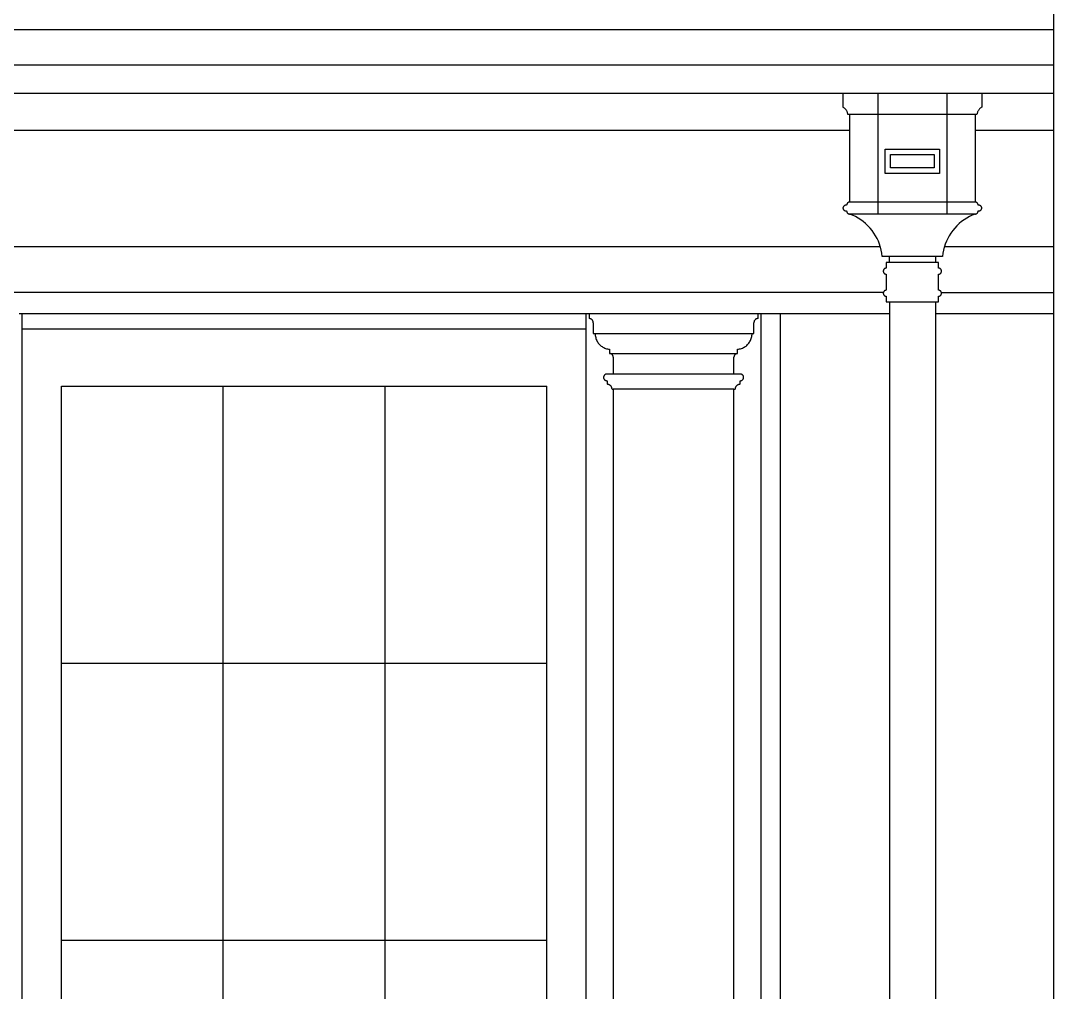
# Model space of a CAD drawing. Extents: x -71730 to 43516, y -8856 to 48457.
# Drawn here: x 4245 to 5955, y 4764 to 6372 of the extents above; entities that cross this region are included whole.
import ezdxf

# ---------------------------------------------------------------- set-up
doc = ezdxf.new("R2010")
doc.units = 0
doc.header["$MEASUREMENT"] = 0
doc.layers.get('0').update_dxf_attribs({"linetype": 'CONTINUOUS'})

msp = doc.modelspace()

# ---------------------------------------------------------------- linework, layer by layer
at = {"color": 95}
for p, q in [((5955.4, 6387.2), (5955.4, 6357.4)), ((-758.2, 6357.4), (5955.4, 6357.4)), ((5955.4, 6357.4), (5955.4, 6299.2)), ((-695.5, 6299.2), (5955.4, 6299.2)), ((5955.4, 6299.2), (5955.4, 6252)), ((-624.9, 6252), (5606.9, 6252)), ((5606.9, 6252), (5606.9, 6229.2)), ((5606.9, 6252), (5664.7, 6252)), ((5664.7, 6252), (5779.1, 6252)), ((5664.7, 6252), (5664.7, 6217.2)), ((5779.1, 6252), (5779.1, 6217.2)), ((5779.1, 6252), (5836.9, 6252)), ((5836.9, 6252), (5836.9, 6229.2)), ((5836.9, 6252), (5955.4, 6252)), ((5955.4, 6252), (5955.4, 6191)), ((5607.8, 6228.7), (5606.9, 6229.2)), ((5608.6, 6228.1), (5607.8, 6228.7)), ((5609.4, 6227.5), (5608.6, 6228.1)), ((5610.1, 6226.9), (5609.4, 6227.5)), ((5610.8, 6226.1), (5610.1, 6226.9)), ((5833.7, 6226.9), (5833, 6226.1)), ((5834.4, 6227.5), (5833.7, 6226.9)), ((5835.2, 6228.1), (5834.4, 6227.5)), ((5836, 6228.7), (5835.2, 6228.1)), ((5836.9, 6229.2), (5836, 6228.7)), ((5611.5, 6225.4), (5610.8, 6226.1)), ((5612.1, 6224.6), (5611.5, 6225.4)), ((5612.6, 6223.8), (5612.1, 6224.6)), ((5613.1, 6222.9), (5612.6, 6223.8)), ((5613.6, 6222), (5613.1, 6222.9)), ((5614, 6221.1), (5613.6, 6222)), ((5614.3, 6220.1), (5614, 6221.1)), ((5614.6, 6219.2), (5614.3, 6220.1)), ((5614.8, 6218.2), (5614.6, 6219.2)), ((5614.9, 6217.2), (5614.8, 6218.2)), ((5617.9, 6217.2), (5614.9, 6217.2)), ((5617.9, 6217.2), (5617.9, 6191)), ((5664.7, 6217.2), (5617.9, 6217.2)), ((5779.1, 6217.2), (5664.7, 6217.2)), ((5664.7, 6217.2), (5664.7, 6072)), ((5825.9, 6217.2), (5779.1, 6217.2)), ((5779.1, 6217.2), (5779.1, 6072)), ((5825.9, 6217.2), (5825.9, 6191)), ((5828.9, 6217.2), (5825.9, 6217.2)), ((5829, 6218.2), (5828.9, 6217.2)), ((5829.2, 6219.2), (5829, 6218.2)), ((5829.5, 6220.1), (5829.2, 6219.2)), ((5829.8, 6221.1), (5829.5, 6220.1)), ((5830.2, 6222), (5829.8, 6221.1)), ((5830.7, 6222.9), (5830.2, 6222)), ((5831.2, 6223.8), (5830.7, 6222.9)), ((5831.7, 6224.6), (5831.2, 6223.8)), ((5832.3, 6225.4), (5831.7, 6224.6)), ((5833, 6226.1), (5832.3, 6225.4)), ((-571.6, 6191), (5617.9, 6191)), ((5617.9, 6191), (5617.9, 6072)), ((5825.9, 6191), (5955.4, 6191)), ((5825.9, 6191), (5825.9, 6072)), ((5955.4, 6191), (5955.4, 5998.4)), ((5676.9, 6119.5), (5676.9, 6159.5)), ((5676.9, 6159.5), (5766.9, 6159.5)), ((5766.9, 6159.5), (5766.9, 6119.5)), ((5685.9, 6150.5), (5757.9, 6150.5)), ((5685.9, 6128.5), (5685.9, 6150.5)), ((5757.9, 6150.5), (5757.9, 6128.5)), ((5757.9, 6128.5), (5685.9, 6128.5)), ((5766.9, 6119.5), (5676.9, 6119.5)), ((5607, 6062.7), (5606.9, 6062.3)), ((5606.9, 6062.3), (5606.9, 6062)), ((5606.9, 6062), (5606.9, 6061.7)), ((5606.9, 6061.7), (5607, 6061.3)), ((5607.1, 6063), (5607, 6062.7)), ((5607, 6061.3), (5607.1, 6061)), ((5607.2, 6063.3), (5607.1, 6063)), ((5607.1, 6061), (5607.2, 6060.7)), ((5607.3, 6063.6), (5607.2, 6063.3)), ((5607.2, 6060.7), (5607.3, 6060.4)), ((5607.4, 6063.9), (5607.3, 6063.6)), ((5607.3, 6060.4), (5607.4, 6060.1)), ((5607.6, 6064.2), (5607.4, 6063.9)), ((5607.4, 6060.1), (5607.6, 6059.8)), ((5607.8, 6064.5), (5607.6, 6064.2)), ((5607.6, 6059.8), (5607.8, 6059.5)), ((5608, 6064.8), (5607.8, 6064.5)), ((5607.8, 6059.5), (5608, 6059.2)), ((5608.2, 6065), (5608, 6064.8)), ((5608, 6059.2), (5608.2, 6059)), ((5608.4, 6065.3), (5608.2, 6065)), ((5608.2, 6059), (5608.4, 6058.7)), ((5608.7, 6065.5), (5608.4, 6065.3)), ((5608.4, 6058.7), (5608.7, 6058.5)), ((5608.9, 6065.7), (5608.7, 6065.5)), ((5608.7, 6058.5), (5608.9, 6058.3)), ((5609.2, 6065.9), (5608.9, 6065.7)), ((5608.9, 6058.3), (5609.2, 6058.1)), ((5609.5, 6066.1), (5609.2, 6065.9)), ((5609.2, 6058.1), (5609.5, 6057.9)), ((5609.8, 6066.3), (5609.5, 6066.1)), ((5609.5, 6057.9), (5609.8, 6057.8)), ((5610.1, 6066.4), (5609.8, 6066.3)), ((5609.8, 6057.8), (5610.1, 6057.6)), ((5610.4, 6066.5), (5610.1, 6066.4)), ((5610.1, 6057.6), (5610.4, 6057.5)), ((5610.7, 6066.6), (5610.4, 6066.5)), ((5610.4, 6057.5), (5610.7, 6057.4)), ((5611, 6066.7), (5610.7, 6066.6)), ((5610.7, 6057.4), (5611, 6057.3)), ((5611.3, 6066.8), (5611, 6066.7)), ((5611, 6057.3), (5611.3, 6057.2)), ((5611.7, 6066.8), (5611.3, 6066.8)), ((5611.3, 6057.2), (5611.7, 6057.2)), ((5612, 6066.8), (5611.7, 6066.8)), ((5611.7, 6057.2), (5612, 6057.2)), ((5612.3, 6066.8), (5612, 6066.8)), ((5612, 6057.2), (5612.3, 6057.2)), ((5612.7, 6066.8), (5612.3, 6066.8)), ((5612.3, 6057.2), (5612.7, 6057.2)), ((5613, 6066.8), (5612.7, 6066.8)), ((5612.7, 6057.2), (5613, 6057.2)), ((5613.1, 6067.5), (5613, 6067.1)), ((5613, 6067.1), (5613, 6066.8)), ((5613, 6057.2), (5613, 6056.9)), ((5613, 6056.9), (5613.1, 6056.5)), ((5613.2, 6068.1), (5613.1, 6067.8)), ((5613.1, 6067.8), (5613.1, 6067.5)), ((5613.1, 6056.5), (5613.1, 6056.2)), ((5613.1, 6056.2), (5613.2, 6055.9)), ((5613.3, 6068.5), (5613.2, 6068.1)), ((5613.2, 6055.9), (5613.3, 6055.6)), ((5613.4, 6068.8), (5613.3, 6068.5)), ((5613.3, 6055.6), (5613.4, 6055.2)), ((5613.6, 6069.1), (5613.4, 6068.8)), ((5613.4, 6055.2), (5613.6, 6054.9)), ((5613.7, 6069.4), (5613.6, 6069.1)), ((5613.9, 6069.7), (5613.7, 6069.4)), ((5614.1, 6070), (5613.9, 6069.7)), ((5614.3, 6070.2), (5614.1, 6070)), ((5614.6, 6070.5), (5614.3, 6070.2)), ((5614.8, 6070.7), (5614.6, 6070.5)), ((5615.1, 6070.9), (5614.8, 6070.7)), ((5615.4, 6071.1), (5615.1, 6070.9)), ((5615.6, 6071.3), (5615.4, 6071.1)), ((5615.9, 6071.5), (5615.6, 6071.3)), ((5616.3, 6071.6), (5615.9, 6071.5)), ((5616.6, 6071.7), (5616.3, 6071.6)), ((5616.9, 6071.8), (5616.6, 6071.7)), ((5617.2, 6071.9), (5616.9, 6071.8)), ((5617.6, 6072), (5617.2, 6071.9)), ((5617.9, 6072), (5617.6, 6072)), ((5664.7, 6072), (5617.9, 6072)), ((5779.1, 6072), (5664.7, 6072)), ((5664.7, 6072), (5664.7, 6052)), ((5825.9, 6072), (5779.1, 6072)), ((5779.1, 6072), (5779.1, 6052)), ((5826.2, 6072), (5825.9, 6072)), ((5826.6, 6071.9), (5826.2, 6072)), ((5826.9, 6071.8), (5826.6, 6071.9)), ((5827.2, 6071.7), (5826.9, 6071.8)), ((5827.6, 6071.6), (5827.2, 6071.7)), ((5827.9, 6071.5), (5827.6, 6071.6)), ((5828.2, 6071.3), (5827.9, 6071.5)), ((5828.4, 6071.1), (5828.2, 6071.3)), ((5828.7, 6070.9), (5828.4, 6071.1)), ((5829, 6070.7), (5828.7, 6070.9)), ((5829.2, 6070.5), (5829, 6070.7)), ((5829.5, 6070.2), (5829.2, 6070.5)), ((5829.7, 6070), (5829.5, 6070.2)), ((5829.9, 6069.7), (5829.7, 6070)), ((5830.1, 6069.4), (5829.9, 6069.7)), ((5830.2, 6069.1), (5830.1, 6069.4)), ((5830.4, 6068.8), (5830.2, 6069.1)), ((5830.2, 6054.9), (5830.4, 6055.2)), ((5830.5, 6068.5), (5830.4, 6068.8)), ((5830.4, 6055.2), (5830.5, 6055.6)), ((5830.6, 6068.1), (5830.5, 6068.5)), ((5830.5, 6055.6), (5830.6, 6055.9)), ((5830.7, 6067.8), (5830.6, 6068.1)), ((5830.6, 6055.9), (5830.7, 6056.2)), ((5830.7, 6067.5), (5830.7, 6067.8)), ((5830.8, 6067.1), (5830.7, 6067.5)), ((5830.7, 6056.5), (5830.8, 6056.9)), ((5830.7, 6056.2), (5830.7, 6056.5)), ((5830.8, 6066.8), (5830.8, 6067.1)), ((5831.1, 6066.8), (5830.8, 6066.8)), ((5830.8, 6057.2), (5831.1, 6057.2)), ((5830.8, 6056.9), (5830.8, 6057.2)), ((5831.5, 6066.8), (5831.1, 6066.8)), ((5831.1, 6057.2), (5831.5, 6057.2)), ((5831.8, 6066.8), (5831.5, 6066.8)), ((5831.5, 6057.2), (5831.8, 6057.2)), ((5832.1, 6066.8), (5831.8, 6066.8)), ((5831.8, 6057.2), (5832.1, 6057.2)), ((5832.5, 6066.8), (5832.1, 6066.8)), ((5832.1, 6057.2), (5832.5, 6057.2)), ((5832.8, 6066.7), (5832.5, 6066.8)), ((5832.5, 6057.2), (5832.8, 6057.3)), ((5833.1, 6066.6), (5832.8, 6066.7)), ((5832.8, 6057.3), (5833.1, 6057.4)), ((5833.4, 6066.5), (5833.1, 6066.6)), ((5833.1, 6057.4), (5833.4, 6057.5)), ((5833.7, 6066.4), (5833.4, 6066.5)), ((5833.4, 6057.5), (5833.7, 6057.6)), ((5834, 6066.3), (5833.7, 6066.4)), ((5833.7, 6057.6), (5834, 6057.8)), ((5834.3, 6066.1), (5834, 6066.3)), ((5834, 6057.8), (5834.3, 6057.9)), ((5834.6, 6065.9), (5834.3, 6066.1)), ((5834.3, 6057.9), (5834.6, 6058.1)), ((5834.9, 6065.7), (5834.6, 6065.9)), ((5834.6, 6058.1), (5834.9, 6058.3)), ((5835.1, 6065.5), (5834.9, 6065.7)), ((5834.9, 6058.3), (5835.1, 6058.5)), ((5835.4, 6065.3), (5835.1, 6065.5)), ((5835.1, 6058.5), (5835.4, 6058.7)), ((5835.6, 6065), (5835.4, 6065.3)), ((5835.4, 6058.7), (5835.6, 6059)), ((5835.8, 6064.8), (5835.6, 6065)), ((5835.6, 6059), (5835.8, 6059.2)), ((5836, 6064.5), (5835.8, 6064.8)), ((5835.8, 6059.2), (5836, 6059.5)), ((5836.2, 6064.2), (5836, 6064.5)), ((5836, 6059.5), (5836.2, 6059.8)), ((5836.4, 6063.9), (5836.2, 6064.2)), ((5836.2, 6059.8), (5836.4, 6060.1)), ((5836.5, 6063.6), (5836.4, 6063.9)), ((5836.4, 6060.1), (5836.5, 6060.4)), ((5836.6, 6063.3), (5836.5, 6063.6)), ((5836.5, 6060.4), (5836.6, 6060.7)), ((5836.7, 6063), (5836.6, 6063.3)), ((5836.6, 6060.7), (5836.7, 6061)), ((5836.8, 6062.7), (5836.7, 6063)), ((5836.7, 6061), (5836.8, 6061.3)), ((5836.9, 6062.3), (5836.8, 6062.7)), ((5836.8, 6061.3), (5836.9, 6061.7)), ((5836.9, 6062), (5836.9, 6062.3)), ((5836.9, 6061.7), (5836.9, 6062)), ((5613.6, 6054.9), (5613.7, 6054.6)), ((5613.7, 6054.6), (5613.9, 6054.3)), ((5613.9, 6054.3), (5614.1, 6054.1)), ((5614.1, 6054.1), (5614.3, 6053.8)), ((5614.3, 6053.8), (5614.6, 6053.5)), ((5614.6, 6053.5), (5614.8, 6053.3)), ((5614.8, 6053.3), (5615.1, 6053.1)), ((5615.1, 6053.1), (5615.4, 6052.9)), ((5615.4, 6052.9), (5615.6, 6052.7)), ((5615.6, 6052.7), (5615.9, 6052.6)), ((5615.9, 6052.6), (5616.3, 6052.4)), ((5616.3, 6052.4), (5616.6, 6052.3)), ((5616.6, 6052.3), (5616.9, 6052.2)), ((5616.9, 6052.2), (5617.2, 6052.1)), ((5617.2, 6052.1), (5617.6, 6052)), ((5617.6, 6052), (5617.9, 6052)), ((5622.7, 6050.1), (5617.9, 6052)), ((5664.7, 6052), (5617.9, 6052)), ((5627.4, 6047.8), (5622.7, 6050.1)), ((5631.9, 6045.3), (5627.4, 6047.8)), ((5636.3, 6042.5), (5631.9, 6045.3)), ((5640.5, 6039.5), (5636.3, 6042.5)), ((5644.4, 6036.2), (5640.5, 6039.5)), ((5779.1, 6052), (5664.7, 6052)), ((5825.9, 6052), (5779.1, 6052)), ((5803.3, 6039.5), (5799.4, 6036.2)), ((5807.5, 6042.5), (5803.3, 6039.5)), ((5811.9, 6045.3), (5807.5, 6042.5)), ((5816.4, 6047.8), (5811.9, 6045.3)), ((5821.1, 6050.1), (5816.4, 6047.8)), ((5825.9, 6052), (5821.1, 6050.1)), ((5825.9, 6052), (5826.2, 6052)), ((5826.2, 6052), (5826.6, 6052.1)), ((5826.6, 6052.1), (5826.9, 6052.2)), ((5826.9, 6052.2), (5827.2, 6052.3)), ((5827.2, 6052.3), (5827.6, 6052.4)), ((5827.6, 6052.4), (5827.9, 6052.6)), ((5827.9, 6052.6), (5828.2, 6052.7)), ((5828.2, 6052.7), (5828.4, 6052.9)), ((5828.4, 6052.9), (5828.7, 6053.1)), ((5828.7, 6053.1), (5829, 6053.3)), ((5829, 6053.3), (5829.2, 6053.5)), ((5829.2, 6053.5), (5829.5, 6053.8)), ((5829.5, 6053.8), (5829.7, 6054.1)), ((5829.7, 6054.1), (5829.9, 6054.3)), ((5829.9, 6054.3), (5830.1, 6054.6)), ((5830.1, 6054.6), (5830.2, 6054.9)), ((5648.2, 6032.6), (5644.4, 6036.2)), ((5651.7, 6028.8), (5648.2, 6032.6)), ((5655, 6024.8), (5651.7, 6028.8)), ((5658.1, 6020.6), (5655, 6024.8)), ((5788.8, 6024.8), (5785.7, 6020.6)), ((5792.1, 6028.8), (5788.8, 6024.8)), ((5795.6, 6032.6), (5792.1, 6028.8)), ((5799.4, 6036.2), (5795.6, 6032.6)), ((5660.8, 6016.2), (5658.1, 6020.6)), ((5663.3, 6011.7), (5660.8, 6016.2)), ((5665.5, 6007), (5663.3, 6011.7)), ((5667.4, 6002.2), (5665.5, 6007)), ((5778.3, 6007), (5776.4, 6002.2)), ((5780.5, 6011.7), (5778.3, 6007)), ((5783, 6016.2), (5780.5, 6011.7)), ((5785.7, 6020.6), (5783, 6016.2)), ((-585.6, 5998.4), (5668.6, 5998.4)), ((5668.6, 5998.4), (5667.4, 6002.2)), ((5669, 5997.3), (5668.6, 5998.4)), ((5668.6, 5998.4), (5668.7, 5998.4)), ((5670.3, 5992.2), (5669, 5997.3)), ((5671.3, 5987.1), (5670.3, 5992.2)), ((5671.9, 5982), (5671.3, 5987.1)), ((5772.5, 5987.1), (5771.9, 5982)), ((5773.5, 5992.2), (5772.5, 5987.1)), ((5774.8, 5997.3), (5773.5, 5992.2)), ((5775.2, 5998.4), (5774.8, 5997.3)), ((5775.1, 5998.4), (5775.2, 5998.4)), ((5776.4, 6002.2), (5775.2, 5998.4)), ((5775.2, 5998.4), (5955.4, 5998.4)), ((5955.4, 5998.4), (5955.4, 5922.2)), ((5683.8, 5982), (5671.9, 5982)), ((5678.8, 5971.8), (5678.7, 5971.8)), ((5678.7, 5971.8), (5678.7, 5971.8)), ((5678.7, 5971.8), (5678.7, 5971.7)), ((5678.7, 5971.7), (5678.7, 5971.7)), ((5678.7, 5971.7), (5678.7, 5971.7)), ((5678.7, 5971.7), (5678.7, 5971.6)), ((5678.7, 5971.6), (5678.7, 5971.6)), ((5678.7, 5971.6), (5678.7, 5971.6)), ((5678.7, 5971.6), (5678.7, 5971.5)), ((5678.7, 5971.5), (5678.7, 5971.5)), ((5678.7, 5971.5), (5678.7, 5962.5)), ((5678.9, 5971.9), (5678.8, 5971.9)), ((5678.8, 5971.9), (5678.8, 5971.9)), ((5678.8, 5971.9), (5678.8, 5971.8)), ((5678.8, 5971.8), (5678.8, 5971.8)), ((5679, 5972), (5678.9, 5972)), ((5678.9, 5972), (5678.9, 5971.9)), ((5678.9, 5971.9), (5678.9, 5971.9)), ((5679.1, 5972), (5679, 5972)), ((5679, 5972), (5679, 5972)), ((5679, 5972), (5679, 5972)), ((5679, 5972), (5679, 5972)), ((5679.1, 5972), (5679.1, 5972)), ((5679.2, 5972), (5679.1, 5972)), ((5683.8, 5972), (5679.2, 5972)), ((5683.8, 5972), (5683.8, 5982)), ((5760, 5982), (5683.8, 5982)), ((5760, 5972), (5683.8, 5972)), ((5771.9, 5982), (5760, 5982)), ((5760, 5982), (5760, 5972)), ((5764.7, 5972), (5760, 5972)), ((5764.8, 5972), (5764.7, 5972)), ((5764.7, 5972), (5764.7, 5972)), ((5764.7, 5972), (5764.7, 5972)), ((5764.9, 5972), (5764.8, 5972)), ((5764.8, 5972), (5764.8, 5972)), ((5764.8, 5972), (5764.8, 5972)), ((5764.8, 5972), (5764.8, 5972)), ((5764.9, 5971.9), (5764.9, 5972)), ((5765, 5971.9), (5764.9, 5971.9)), ((5764.9, 5971.9), (5764.9, 5971.9)), ((5765, 5971.8), (5765, 5971.9)), ((5765, 5971.9), (5765, 5971.9)), ((5765.1, 5971.8), (5765, 5971.8)), ((5765, 5971.8), (5765, 5971.8)), ((5765.1, 5971.7), (5765.1, 5971.8)), ((5765.1, 5971.8), (5765.1, 5971.8)), ((5765.1, 5971.6), (5765.1, 5971.7)), ((5765.1, 5971.7), (5765.1, 5971.7)), ((5765.1, 5971.7), (5765.1, 5971.7)), ((5765.1, 5971.5), (5765.1, 5971.6)), ((5765.1, 5971.6), (5765.1, 5971.6)), ((5765.1, 5971.6), (5765.1, 5971.6)), ((5765.2, 5971.5), (5765.1, 5971.5)), ((5765.2, 5962.5), (5765.2, 5971.5)), ((5673.8, 5958.6), (5673.7, 5958.3)), ((5673.7, 5958.3), (5673.7, 5958)), ((5673.7, 5958), (5673.7, 5957.7)), ((5673.7, 5957.7), (5673.7, 5957.3)), ((5673.7, 5957.3), (5673.7, 5957)), ((5673.7, 5957), (5673.7, 5956.7)), ((5673.7, 5956.7), (5673.8, 5956.4)), ((5673.9, 5958.9), (5673.8, 5958.6)), ((5673.8, 5956.4), (5673.9, 5956.1)), ((5674, 5959.2), (5673.9, 5958.9)), ((5673.9, 5956.1), (5674, 5955.8)), ((5674.1, 5959.5), (5674, 5959.2)), ((5674, 5955.8), (5674.1, 5955.5)), ((5674.2, 5959.8), (5674.1, 5959.5)), ((5674.1, 5955.5), (5674.2, 5955.2)), ((5674.4, 5960.1), (5674.2, 5959.8)), ((5674.2, 5955.2), (5674.4, 5954.9)), ((5674.5, 5960.4), (5674.4, 5960.1)), ((5674.4, 5954.9), (5674.5, 5954.6)), ((5674.7, 5960.6), (5674.5, 5960.4)), ((5674.5, 5954.6), (5674.7, 5954.4)), ((5674.9, 5960.9), (5674.7, 5960.6)), ((5674.7, 5954.4), (5674.9, 5954.1)), ((5675.2, 5961.1), (5674.9, 5960.9)), ((5674.9, 5954.1), (5675.2, 5953.9)), ((5675.4, 5961.3), (5675.2, 5961.1)), ((5675.2, 5953.9), (5675.4, 5953.7)), ((5675.7, 5961.5), (5675.4, 5961.3)), ((5675.4, 5953.7), (5675.7, 5953.5)), ((5675.9, 5961.7), (5675.7, 5961.5)), ((5675.7, 5953.5), (5675.9, 5953.3)), ((5676.2, 5961.9), (5675.9, 5961.7)), ((5675.9, 5953.3), (5676.2, 5953.1)), ((5676.5, 5962), (5676.2, 5961.9)), ((5676.2, 5953.1), (5676.5, 5953)), ((5676.8, 5962.1), (5676.5, 5962)), ((5676.5, 5953), (5676.8, 5952.9)), ((5677.1, 5962.3), (5676.8, 5962.1)), ((5676.8, 5952.9), (5677.1, 5952.8)), ((5677.4, 5962.3), (5677.1, 5962.3)), ((5677.1, 5952.8), (5677.4, 5952.7)), ((5677.7, 5962.4), (5677.4, 5962.3)), ((5677.4, 5952.7), (5677.7, 5952.6)), ((5678, 5962.5), (5677.7, 5962.4)), ((5677.7, 5952.6), (5678, 5952.5)), ((5678.3, 5962.5), (5678, 5962.5)), ((5678, 5952.5), (5678.3, 5952.5)), ((5678.7, 5962.5), (5678.3, 5962.5)), ((5765.5, 5962.5), (5765.2, 5962.5)), ((5765.8, 5962.5), (5765.5, 5962.5)), ((5765.5, 5952.5), (5765.8, 5952.5)), ((5766.1, 5962.4), (5765.8, 5962.5)), ((5765.8, 5952.5), (5766.1, 5952.6)), ((5766.4, 5962.3), (5766.1, 5962.4)), ((5766.1, 5952.6), (5766.4, 5952.7)), ((5766.7, 5962.3), (5766.4, 5962.3)), ((5766.4, 5952.7), (5766.7, 5952.8)), ((5767, 5962.1), (5766.7, 5962.3)), ((5766.7, 5952.8), (5767, 5952.9)), ((5767.3, 5962), (5767, 5962.1)), ((5767, 5952.9), (5767.3, 5953)), ((5767.6, 5961.9), (5767.3, 5962)), ((5767.3, 5953), (5767.6, 5953.1)), ((5767.9, 5961.7), (5767.6, 5961.9)), ((5767.6, 5953.1), (5767.9, 5953.3)), ((5768.1, 5961.5), (5767.9, 5961.7)), ((5767.9, 5953.3), (5768.1, 5953.5)), ((5768.4, 5961.3), (5768.1, 5961.5)), ((5768.1, 5953.5), (5768.4, 5953.7)), ((5768.6, 5961.1), (5768.4, 5961.3)), ((5768.4, 5953.7), (5768.6, 5953.9)), ((5768.9, 5960.9), (5768.6, 5961.1)), ((5768.6, 5953.9), (5768.9, 5954.1)), ((5769.1, 5960.6), (5768.9, 5960.9)), ((5768.9, 5954.1), (5769.1, 5954.4)), ((5769.3, 5960.4), (5769.1, 5960.6)), ((5769.1, 5954.4), (5769.3, 5954.6)), ((5769.4, 5960.1), (5769.3, 5960.4)), ((5769.3, 5954.6), (5769.4, 5954.9)), ((5769.6, 5959.8), (5769.4, 5960.1)), ((5769.4, 5954.9), (5769.6, 5955.2)), ((5769.7, 5959.5), (5769.6, 5959.8)), ((5769.6, 5955.2), (5769.7, 5955.5)), ((5769.8, 5959.2), (5769.7, 5959.5)), ((5769.7, 5955.5), (5769.8, 5955.8)), ((5769.9, 5958.9), (5769.8, 5959.2)), ((5769.8, 5955.8), (5769.9, 5956.1)), ((5770, 5958.6), (5769.9, 5958.9)), ((5769.9, 5956.1), (5770, 5956.4)), ((5770.1, 5958.3), (5770, 5958.6)), ((5770, 5956.4), (5770.1, 5956.7)), ((5770.1, 5958), (5770.1, 5958.3)), ((5770.1, 5957.7), (5770.1, 5958)), ((5770.1, 5957.3), (5770.1, 5957.7)), ((5770.1, 5957), (5770.1, 5957.3)), ((5770.1, 5956.7), (5770.1, 5957)), ((5678.3, 5952.5), (5678.7, 5952.5)), ((5678.7, 5952.5), (5678.7, 5926)), ((5765.2, 5952.5), (5765.5, 5952.5)), ((5765.2, 5926), (5765.2, 5952.5)), ((5673.8, 5922.2), (-571.6, 5922.2)), ((5673.8, 5922.1), (5673.7, 5921.8)), ((5673.7, 5921.8), (5673.7, 5921.5)), ((5673.7, 5921.5), (5673.7, 5921.2)), ((5673.7, 5921.2), (5673.7, 5920.8)), ((5673.7, 5920.8), (5673.7, 5920.5)), ((5673.7, 5920.5), (5673.7, 5920.2)), ((5673.7, 5920.2), (5673.8, 5919.9)), ((5673.9, 5922.4), (5673.8, 5922.2)), ((5673.8, 5922.2), (5673.8, 5922.1)), ((5673.8, 5919.9), (5673.9, 5919.6)), ((5674, 5922.7), (5673.9, 5922.4)), ((5673.9, 5919.6), (5674, 5919.3)), ((5674.1, 5923), (5674, 5922.7)), ((5674, 5919.3), (5674.1, 5919)), ((5674.2, 5923.3), (5674.1, 5923)), ((5674.1, 5919), (5674.2, 5918.7)), ((5674.4, 5923.6), (5674.2, 5923.3)), ((5674.2, 5918.7), (5674.4, 5918.4)), ((5674.5, 5923.9), (5674.4, 5923.6)), ((5674.4, 5918.4), (5674.5, 5918.1)), ((5674.7, 5924.1), (5674.5, 5923.9)), ((5674.9, 5924.4), (5674.7, 5924.1)), ((5675.2, 5924.6), (5674.9, 5924.4)), ((5675.4, 5924.8), (5675.2, 5924.6)), ((5675.7, 5925), (5675.4, 5924.8)), ((5675.9, 5925.2), (5675.7, 5925)), ((5676.2, 5925.4), (5675.9, 5925.2)), ((5676.5, 5925.5), (5676.2, 5925.4)), ((5676.8, 5925.6), (5676.5, 5925.5)), ((5677.1, 5925.8), (5676.8, 5925.6)), ((5677.4, 5925.8), (5677.1, 5925.8)), ((5677.7, 5925.9), (5677.4, 5925.8)), ((5678, 5926), (5677.7, 5925.9)), ((5678.3, 5926), (5678, 5926)), ((5678.7, 5926), (5678.3, 5926)), ((5765.5, 5926), (5765.2, 5926)), ((5765.8, 5926), (5765.5, 5926)), ((5766.1, 5925.9), (5765.8, 5926)), ((5766.4, 5925.8), (5766.1, 5925.9)), ((5766.7, 5925.8), (5766.4, 5925.8)), ((5767, 5925.6), (5766.7, 5925.8)), ((5767.3, 5925.5), (5767, 5925.6)), ((5767.6, 5925.4), (5767.3, 5925.5)), ((5767.9, 5925.2), (5767.6, 5925.4)), ((5768.1, 5925), (5767.9, 5925.2)), ((5768.4, 5924.8), (5768.1, 5925)), ((5768.6, 5924.6), (5768.4, 5924.8)), ((5768.9, 5924.4), (5768.6, 5924.6)), ((5769.1, 5924.1), (5768.9, 5924.4)), ((5769.3, 5923.9), (5769.1, 5924.1)), ((5769.4, 5923.6), (5769.3, 5923.9)), ((5769.3, 5918.1), (5769.4, 5918.4)), ((5769.6, 5923.3), (5769.4, 5923.6)), ((5769.4, 5918.4), (5769.6, 5918.7)), ((5769.7, 5923), (5769.6, 5923.3)), ((5769.6, 5918.7), (5769.7, 5919)), ((5769.8, 5922.7), (5769.7, 5923)), ((5769.7, 5919), (5769.8, 5919.3)), ((5769.9, 5922.4), (5769.8, 5922.7)), ((5769.8, 5919.3), (5769.9, 5919.6)), ((5770, 5922.2), (5769.9, 5922.4)), ((5769.9, 5919.6), (5770, 5919.9)), ((5770, 5922.1), (5770, 5922.2)), ((5770, 5922.2), (5955.4, 5922.2)), ((5770.1, 5921.8), (5770, 5922.1)), ((5770, 5919.9), (5770.1, 5920.2)), ((5770.1, 5921.5), (5770.1, 5921.8)), ((5770.1, 5921.2), (5770.1, 5921.5)), ((5770.1, 5920.8), (5770.1, 5921.2)), ((5770.1, 5920.5), (5770.1, 5920.8)), ((5770.1, 5920.2), (5770.1, 5920.5)), ((5955.4, 5922.2), (5955.4, 5887.2)), ((5674.5, 5918.1), (5674.7, 5917.9)), ((5674.7, 5917.9), (5674.9, 5917.6)), ((5674.9, 5917.6), (5675.2, 5917.4)), ((5675.2, 5917.4), (5675.4, 5917.2)), ((5675.4, 5917.2), (5675.7, 5917)), ((5675.7, 5917), (5675.9, 5916.8)), ((5675.9, 5916.8), (5676.2, 5916.6)), ((5676.2, 5916.6), (5676.5, 5916.5)), ((5676.5, 5916.5), (5676.8, 5916.4)), ((5676.8, 5916.4), (5677.1, 5916.3)), ((5677.1, 5916.3), (5677.4, 5916.2)), ((5677.4, 5916.2), (5677.7, 5916.1)), ((5677.7, 5916.1), (5678, 5916)), ((5678, 5916), (5678.3, 5916)), ((5678.3, 5916), (5678.7, 5916)), ((5678.7, 5916), (5678.7, 5907)), ((5678.7, 5907), (5678.7, 5907)), ((5678.7, 5907), (5678.7, 5906.9)), ((5678.7, 5906.9), (5678.7, 5906.9)), ((5678.7, 5906.9), (5678.7, 5906.9)), ((5678.7, 5906.9), (5678.7, 5906.8)), ((5678.7, 5906.8), (5678.7, 5906.8)), ((5678.7, 5906.8), (5678.7, 5906.8)), ((5678.7, 5906.8), (5678.7, 5906.7)), ((5678.7, 5906.7), (5678.7, 5906.7)), ((5678.7, 5906.7), (5678.8, 5906.7)), ((5678.8, 5906.7), (5678.8, 5906.7)), ((5678.8, 5906.7), (5678.8, 5906.6)), ((5678.8, 5906.6), (5678.9, 5906.6)), ((5678.8, 5906.6), (5678.8, 5906.6)), ((5678.9, 5906.6), (5678.9, 5906.6)), ((5678.9, 5906.6), (5678.9, 5906.6)), ((5678.9, 5906.6), (5679, 5906.5)), ((5679, 5906.5), (5679, 5906.5)), ((5679, 5906.5), (5679, 5906.5)), ((5679, 5906.5), (5679, 5906.5)), ((5679, 5906.5), (5679.1, 5906.5)), ((5679.1, 5906.5), (5679.1, 5906.5)), ((5679.1, 5906.5), (5679.2, 5906.5)), ((5679.2, 5906.5), (5683.8, 5906.5)), ((5683.8, 5906.5), (5683.8, 5887.2)), ((5683.8, 5906.5), (5760, 5906.5)), ((5760, 5906.5), (5764.7, 5906.5)), ((5760, 5906.5), (5760, 5887.2)), ((5764.7, 5906.5), (5764.7, 5906.5)), ((5764.7, 5906.5), (5764.7, 5906.5)), ((5764.7, 5906.5), (5764.8, 5906.5)), ((5764.8, 5906.5), (5764.9, 5906.6)), ((5764.8, 5906.5), (5764.8, 5906.5)), ((5764.8, 5906.5), (5764.8, 5906.5)), ((5764.8, 5906.5), (5764.8, 5906.5)), ((5764.9, 5906.6), (5764.9, 5906.6)), ((5764.9, 5906.6), (5764.9, 5906.6)), ((5764.9, 5906.6), (5765, 5906.6)), ((5765, 5906.6), (5765, 5906.7)), ((5765, 5906.7), (5765, 5906.7)), ((5765, 5906.7), (5765.1, 5906.7)), ((5765, 5906.6), (5765, 5906.6)), ((5765.1, 5906.9), (5765.1, 5907)), ((5765.1, 5907), (5765.2, 5907)), ((5765.1, 5906.8), (5765.1, 5906.9)), ((5765.1, 5906.9), (5765.1, 5906.9)), ((5765.1, 5906.9), (5765.1, 5906.9)), ((5765.1, 5906.7), (5765.1, 5906.8)), ((5765.1, 5906.8), (5765.1, 5906.8)), ((5765.1, 5906.8), (5765.1, 5906.8)), ((5765.1, 5906.7), (5765.1, 5906.7)), ((5765.2, 5907), (5765.2, 5916)), ((5765.2, 5916), (5765.5, 5916)), ((5765.5, 5916), (5765.8, 5916)), ((5765.8, 5916), (5766.1, 5916.1)), ((5766.1, 5916.1), (5766.4, 5916.2)), ((5766.4, 5916.2), (5766.7, 5916.3)), ((5766.7, 5916.3), (5767, 5916.4)), ((5767, 5916.4), (5767.3, 5916.5)), ((5767.3, 5916.5), (5767.6, 5916.6)), ((5767.6, 5916.6), (5767.9, 5916.8)), ((5767.9, 5916.8), (5768.1, 5917)), ((5768.1, 5917), (5768.4, 5917.2)), ((5768.4, 5917.2), (5768.6, 5917.4)), ((5768.6, 5917.4), (5768.9, 5917.6)), ((5768.9, 5917.6), (5769.1, 5917.9)), ((5769.1, 5917.9), (5769.3, 5918.1)), ((4242.4, 5887.2), (4247.4, 5887.2)), ((4247.4, 5887.2), (5181.4, 5887.2)), ((4247.4, 5862.2), (4247.4, 5887.2)), ((5181.4, 5862.2), (5181.4, 5887.2)), ((5181.4, 5887.2), (5186.4, 5887.2)), ((5186.4, 5887.2), (5466.4, 5887.2)), ((5186.4, 5887.2), (5186.4, 5879.2)), ((5466.4, 5879.2), (5466.4, 5887.2)), ((5466.4, 5887.2), (5471.4, 5887.2)), ((5471.4, 5887.2), (5503.4, 5887.2)), ((5471.4, 3862.2), (5471.4, 5887.2)), ((5503.4, 5887.2), (5683.8, 5887.2)), ((5503.4, 3862.2), (5503.4, 5887.2)), ((5683.8, 5887.2), (5683.8, 3154.8)), ((5760, 5887.2), (5955.4, 5887.2)), ((5760, 5887.2), (5760, 3154.8)), ((5955.4, 5887.2), (5955.4, 3154.8)), ((5186.8, 5879.2), (5186.4, 5879.2)), ((5187.3, 5879.1), (5186.8, 5879.2)), ((5187.7, 5879.1), (5187.3, 5879.1)), ((5188.2, 5878.9), (5187.7, 5879.1)), ((5188.6, 5878.8), (5188.2, 5878.9)), ((5189, 5878.7), (5188.6, 5878.8)), ((5189.5, 5878.5), (5189, 5878.7)), ((5189.9, 5878.2), (5189.5, 5878.5)), ((5190.3, 5878), (5189.9, 5878.2)), ((5190.6, 5877.7), (5190.3, 5878)), ((5191, 5877.4), (5190.6, 5877.7)), ((5191.3, 5877.1), (5191, 5877.4)), ((5191.6, 5876.8), (5191.3, 5877.1)), ((5191.9, 5876.4), (5191.6, 5876.8)), ((5192.2, 5876.1), (5191.9, 5876.4)), ((5192.4, 5875.7), (5192.2, 5876.1)), ((5192.6, 5875.3), (5192.4, 5875.7)), ((5192.8, 5874.9), (5192.6, 5875.3)), ((5193, 5874.4), (5192.8, 5874.9)), ((5193.1, 5874), (5193, 5874.4)), ((5193.2, 5873.6), (5193.1, 5874)), ((5193.3, 5873.1), (5193.2, 5873.6)), ((5193.4, 5872.6), (5193.3, 5873.1)), ((5193.4, 5872.2), (5193.4, 5872.6)), ((5193.4, 5872.2), (5193.4, 5854.2)), ((5459.5, 5873.5), (5459.4, 5873.1)), ((5459.4, 5873.1), (5459.4, 5872.6)), ((5459.4, 5872.6), (5459.4, 5872.2)), ((5459.4, 5854.2), (5459.4, 5872.2)), ((5459.6, 5873.9), (5459.5, 5873.5)), ((5459.7, 5874.3), (5459.6, 5873.9)), ((5459.9, 5874.8), (5459.7, 5874.3)), ((5460, 5875.2), (5459.9, 5874.8)), ((5460.2, 5875.6), (5460, 5875.2)), ((5460.5, 5875.9), (5460.2, 5875.6)), ((5460.7, 5876.3), (5460.5, 5875.9)), ((5461, 5876.6), (5460.7, 5876.3)), ((5461.3, 5877), (5461, 5876.6)), ((5461.6, 5877.3), (5461.3, 5877)), ((5461.9, 5877.6), (5461.6, 5877.3)), ((5462.3, 5877.8), (5461.9, 5877.6)), ((5462.6, 5878.1), (5462.3, 5877.8)), ((5463, 5878.3), (5462.6, 5878.1)), ((5463.4, 5878.5), (5463, 5878.3)), ((5463.8, 5878.7), (5463.4, 5878.5)), ((5464.2, 5878.8), (5463.8, 5878.7)), ((5464.6, 5879), (5464.2, 5878.8)), ((5465.1, 5879.1), (5464.6, 5879)), ((5465.5, 5879.1), (5465.1, 5879.1)), ((5465.9, 5879.2), (5465.5, 5879.1)), ((5466.4, 5879.2), (5465.9, 5879.2)), ((4247.4, 3862.2), (4247.4, 5862.2)), ((4247.4, 5862.2), (5181.4, 5862.2)), ((5181.4, 3862.2), (5181.4, 5862.2)), ((5193.4, 5854.2), (5196.4, 5854.2)), ((5196.4, 5854.2), (5456.4, 5854.2)), ((5196.4, 5854.2), (5196.4, 5852.5)), ((5196.4, 5852.5), (5196.6, 5850.8)), ((5196.6, 5850.8), (5196.9, 5849.1)), ((5455.9, 5849.1), (5456.1, 5850.8)), ((5456.1, 5850.8), (5456.3, 5852.5)), ((5456.3, 5852.5), (5456.4, 5854.2)), ((5456.4, 5854.2), (5459.4, 5854.2)), ((5196.9, 5849.1), (5197.3, 5847.5)), ((5197.3, 5847.5), (5197.7, 5845.9)), ((5197.7, 5845.9), (5198.3, 5844.3)), ((5198.3, 5844.3), (5199, 5842.8)), ((5199, 5842.8), (5199.8, 5841.3)), ((5199.8, 5841.3), (5200.7, 5839.8)), ((5200.7, 5839.8), (5201.7, 5838.5)), ((5201.7, 5838.5), (5202.7, 5837.1)), ((5202.7, 5837.1), (5203.9, 5835.9)), ((5203.9, 5835.9), (5205.1, 5834.7)), ((5205.1, 5834.7), (5206.4, 5833.6)), ((5206.4, 5833.6), (5207.8, 5832.7)), ((5445, 5832.7), (5446.3, 5833.6)), ((5446.3, 5833.6), (5447.6, 5834.7)), ((5447.6, 5834.7), (5448.9, 5835.9)), ((5448.9, 5835.9), (5450, 5837.1)), ((5450, 5837.1), (5451.1, 5838.5)), ((5451.1, 5838.5), (5452, 5839.8)), ((5452, 5839.8), (5452.9, 5841.3)), ((5452.9, 5841.3), (5453.7, 5842.8)), ((5453.7, 5842.8), (5454.4, 5844.3)), ((5454.4, 5844.3), (5455, 5845.9)), ((5455, 5845.9), (5455.5, 5847.5)), ((5455.5, 5847.5), (5455.9, 5849.1)), ((5207.8, 5832.7), (5209.2, 5831.7)), ((5209.2, 5831.7), (5210.7, 5830.9)), ((5210.7, 5830.9), (5212.2, 5830.2)), ((5212.2, 5830.2), (5213.8, 5829.6)), ((5213.8, 5829.6), (5215.4, 5829.1)), ((5215.4, 5829.1), (5217, 5828.7)), ((5217, 5828.7), (5218.7, 5828.4)), ((5218.7, 5828.4), (5220.4, 5828.2)), ((5220.4, 5828.2), (5220.4, 5821.2)), ((5220.4, 5821.2), (5220.8, 5821.2)), ((5220.8, 5821.2), (5432, 5821.2)), ((5221.2, 5821.1), (5220.8, 5821.2)), ((5221.5, 5821.1), (5221.2, 5821.1)), ((5221.9, 5821), (5221.5, 5821.1)), ((5222.3, 5820.9), (5221.9, 5821)), ((5222.7, 5820.7), (5222.3, 5820.9)), ((5223, 5820.6), (5222.7, 5820.7)), ((5223.4, 5820.4), (5223, 5820.6)), ((5223.7, 5820.2), (5223.4, 5820.4)), ((5224, 5819.9), (5223.7, 5820.2)), ((5224.3, 5819.7), (5224, 5819.9)), ((5224.6, 5819.4), (5224.3, 5819.7)), ((5224.9, 5819.1), (5224.6, 5819.4)), ((5225.1, 5818.8), (5224.9, 5819.1)), ((5225.4, 5818.5), (5225.1, 5818.8)), ((5225.6, 5818.2), (5225.4, 5818.5)), ((5225.8, 5817.8), (5225.6, 5818.2)), ((5225.9, 5817.5), (5225.8, 5817.8)), ((5226.1, 5817.1), (5225.9, 5817.5)), ((5226.2, 5816.7), (5226.1, 5817.1)), ((5226.3, 5816.4), (5226.2, 5816.7)), ((5226.3, 5816), (5226.3, 5816.4)), ((5226.4, 5815.6), (5226.3, 5816)), ((5426.5, 5816.3), (5426.4, 5815.9)), ((5426.4, 5815.9), (5426.4, 5815.6)), ((5426.6, 5816.7), (5426.5, 5816.3)), ((5426.7, 5817), (5426.6, 5816.7)), ((5426.8, 5817.4), (5426.7, 5817)), ((5426.9, 5817.7), (5426.8, 5817.4)), ((5427.1, 5818.1), (5426.9, 5817.7)), ((5427.3, 5818.4), (5427.1, 5818.1)), ((5427.5, 5818.7), (5427.3, 5818.4)), ((5427.7, 5819), (5427.5, 5818.7)), ((5428, 5819.3), (5427.7, 5819)), ((5428.3, 5819.6), (5428, 5819.3)), ((5428.5, 5819.8), (5428.3, 5819.6)), ((5428.8, 5820), (5428.5, 5819.8)), ((5429.2, 5820.3), (5428.8, 5820)), ((5429.5, 5820.4), (5429.2, 5820.3)), ((5429.8, 5820.6), (5429.5, 5820.4)), ((5430.2, 5820.8), (5429.8, 5820.6)), ((5430.5, 5820.9), (5430.2, 5820.8)), ((5430.9, 5821), (5430.5, 5820.9)), ((5431.2, 5821.1), (5430.9, 5821)), ((5431.6, 5821.1), (5431.2, 5821.1)), ((5432, 5821.2), (5431.6, 5821.1)), ((5432, 5821.2), (5432.4, 5821.2)), ((5432.4, 5828.2), (5434, 5828.4)), ((5432.4, 5821.2), (5432.4, 5828.2)), ((5434, 5828.4), (5435.7, 5828.7)), ((5435.7, 5828.7), (5437.3, 5829.1)), ((5437.3, 5829.1), (5439, 5829.6)), ((5439, 5829.6), (5440.5, 5830.2)), ((5440.5, 5830.2), (5442.1, 5830.9)), ((5442.1, 5830.9), (5443.5, 5831.7)), ((5443.5, 5831.7), (5445, 5832.7)), ((5226.4, 5815.2), (5226.4, 5815.6)), ((5226.4, 5815.2), (5226.4, 5787.2)), ((5426.4, 5815.6), (5426.4, 5815.2)), ((5426.4, 5787.2), (5426.4, 5815.2)), ((5210.5, 5782.9), (5210.4, 5782.6)), ((5210.4, 5782.6), (5210.4, 5782.2)), ((5210.4, 5782.2), (5210.4, 5781.9)), ((5210.4, 5781.9), (5210.4, 5781.5)), ((5210.4, 5781.5), (5210.4, 5781.2)), ((5210.6, 5783.3), (5210.5, 5782.9)), ((5210.7, 5783.6), (5210.6, 5783.3)), ((5210.8, 5783.9), (5210.7, 5783.6)), ((5211, 5784.2), (5210.8, 5783.9)), ((5211.2, 5784.5), (5211, 5784.2)), ((5211.4, 5784.8), (5211.2, 5784.5)), ((5211.6, 5785.1), (5211.4, 5784.8)), ((5211.8, 5785.4), (5211.6, 5785.1)), ((5212, 5785.6), (5211.8, 5785.4)), ((5212.3, 5785.9), (5212, 5785.6)), ((5212.6, 5786.1), (5212.3, 5785.9)), ((5212.9, 5786.3), (5212.6, 5786.1)), ((5213.2, 5786.5), (5212.9, 5786.3)), ((5213.5, 5786.6), (5213.2, 5786.5)), ((5213.8, 5786.8), (5213.5, 5786.6)), ((5214.1, 5786.9), (5213.8, 5786.8)), ((5214.5, 5787), (5214.1, 5786.9)), ((5214.8, 5787.1), (5214.5, 5787)), ((5215.2, 5787.1), (5214.8, 5787.1)), ((5215.5, 5787.2), (5215.2, 5787.1)), ((5215.9, 5787.2), (5215.5, 5787.2)), ((5226.4, 5787.2), (5215.9, 5787.2)), ((5426.4, 5787.2), (5226.4, 5787.2)), ((5436.9, 5787.2), (5426.4, 5787.2)), ((5437.2, 5787.2), (5436.9, 5787.2)), ((5437.6, 5787.1), (5437.2, 5787.2)), ((5437.9, 5787.1), (5437.6, 5787.1)), ((5438.3, 5787), (5437.9, 5787.1)), ((5438.6, 5786.9), (5438.3, 5787)), ((5438.9, 5786.8), (5438.6, 5786.9)), ((5439.3, 5786.6), (5438.9, 5786.8)), ((5439.6, 5786.5), (5439.3, 5786.6)), ((5439.9, 5786.3), (5439.6, 5786.5)), ((5440.2, 5786.1), (5439.9, 5786.3)), ((5440.4, 5785.9), (5440.2, 5786.1)), ((5440.7, 5785.6), (5440.4, 5785.9)), ((5440.9, 5785.4), (5440.7, 5785.6)), ((5441.2, 5785.1), (5440.9, 5785.4)), ((5441.4, 5784.8), (5441.2, 5785.1)), ((5441.6, 5784.5), (5441.4, 5784.8)), ((5441.7, 5784.2), (5441.6, 5784.5)), ((5441.9, 5783.9), (5441.7, 5784.2)), ((5442, 5783.6), (5441.9, 5783.9)), ((5442.1, 5783.3), (5442, 5783.6)), ((5442.2, 5782.9), (5442.1, 5783.3)), ((5442.3, 5782.6), (5442.2, 5782.9)), ((5442.3, 5782.2), (5442.3, 5782.6)), ((5442.4, 5781.9), (5442.3, 5782.2)), ((5442.3, 5781.2), (5442.4, 5781.5)), ((5442.4, 5781.5), (5442.4, 5781.9)), ((4312.4, 5767.2), (4580.4, 5767.2)), ((4312.4, 5308.4), (4312.4, 5767.2)), ((4580.4, 5308.4), (4580.4, 5767.2)), ((4580.4, 5767.2), (4848.4, 5767.2)), ((4848.4, 5308.4), (4848.4, 5767.2)), ((4848.4, 5767.2), (5116.4, 5767.2)), ((5116.4, 5308.4), (5116.4, 5767.2)), ((5210.4, 5781.2), (5210.4, 5780.8)), ((5210.4, 5780.8), (5210.5, 5780.5)), ((5210.5, 5780.5), (5210.6, 5780.1)), ((5210.6, 5780.1), (5210.7, 5779.8)), ((5210.7, 5779.8), (5210.8, 5779.5)), ((5210.8, 5779.5), (5211, 5779.1)), ((5211, 5779.1), (5211.2, 5778.8)), ((5211.2, 5778.8), (5211.4, 5778.5)), ((5211.4, 5778.5), (5211.6, 5778.3)), ((5211.6, 5778.3), (5211.8, 5778)), ((5211.8, 5778), (5212, 5777.7)), ((5212, 5777.7), (5212.3, 5777.5)), ((5212.3, 5777.5), (5212.6, 5777.3)), ((5212.6, 5777.3), (5212.9, 5777.1)), ((5212.9, 5777.1), (5213.2, 5776.9)), ((5213.2, 5776.9), (5213.5, 5776.7)), ((5213.5, 5776.7), (5213.8, 5776.6)), ((5213.8, 5776.6), (5214.1, 5776.5)), ((5214.1, 5776.5), (5214.5, 5776.4)), ((5214.5, 5776.4), (5214.8, 5776.3)), ((5214.8, 5776.3), (5215.2, 5776.2)), ((5215.2, 5776.2), (5215.5, 5776.2)), ((5215.5, 5776.2), (5215.9, 5776.2)), ((5215.9, 5776.2), (5216.4, 5776.2)), ((5216.4, 5776.2), (5216.4, 5770.2)), ((5216.9, 5770.2), (5216.4, 5770.2)), ((5217.4, 5770.1), (5216.9, 5770.2)), ((5217.9, 5770), (5217.4, 5770.1)), ((5218.4, 5769.9), (5217.9, 5770)), ((5218.9, 5769.8), (5218.4, 5769.9)), ((5219.4, 5769.6), (5218.9, 5769.8)), ((5219.9, 5769.4), (5219.4, 5769.6)), ((5220.4, 5769.1), (5219.9, 5769.4)), ((5220.8, 5768.8), (5220.4, 5769.1)), ((5221.2, 5768.5), (5220.8, 5768.8)), ((5221.6, 5768.2), (5221.2, 5768.5)), ((5222, 5767.8), (5221.6, 5768.2)), ((5222.4, 5767.5), (5222, 5767.8)), ((5222.7, 5767.1), (5222.4, 5767.5)), ((5223, 5766.6), (5222.7, 5767.1)), ((5223.3, 5766.2), (5223, 5766.6)), ((5223.5, 5765.7), (5223.3, 5766.2)), ((5223.8, 5765.2), (5223.5, 5765.7)), ((5223.9, 5764.8), (5223.8, 5765.2)), ((5224.1, 5764.3), (5223.9, 5764.8)), ((5428.8, 5764.7), (5428.6, 5764.2)), ((5428.9, 5765.1), (5428.8, 5764.7)), ((5429.1, 5765.6), (5428.9, 5765.1)), ((5429.4, 5766), (5429.1, 5765.6)), ((5429.6, 5766.5), (5429.4, 5766)), ((5429.9, 5766.9), (5429.6, 5766.5)), ((5430.2, 5767.3), (5429.9, 5766.9)), ((5430.5, 5767.7), (5430.2, 5767.3)), ((5430.9, 5768), (5430.5, 5767.7)), ((5431.3, 5768.3), (5430.9, 5768)), ((5431.7, 5768.7), (5431.3, 5768.3)), ((5432.1, 5768.9), (5431.7, 5768.7)), ((5432.5, 5769.2), (5432.1, 5768.9)), ((5433, 5769.4), (5432.5, 5769.2)), ((5433.4, 5769.6), (5433, 5769.4)), ((5433.9, 5769.8), (5433.4, 5769.6)), ((5434.4, 5769.9), (5433.9, 5769.8)), ((5434.9, 5770), (5434.4, 5769.9)), ((5435.4, 5770.1), (5434.9, 5770)), ((5435.9, 5770.2), (5435.4, 5770.1)), ((5436.4, 5770.2), (5435.9, 5770.2)), ((5436.4, 5770.2), (5436.4, 5776.2)), ((5436.4, 5776.2), (5436.9, 5776.2)), ((5436.9, 5776.2), (5437.2, 5776.2)), ((5437.2, 5776.2), (5437.6, 5776.2)), ((5437.6, 5776.2), (5437.9, 5776.3)), ((5437.9, 5776.3), (5438.3, 5776.4)), ((5438.3, 5776.4), (5438.6, 5776.5)), ((5438.6, 5776.5), (5438.9, 5776.6)), ((5438.9, 5776.6), (5439.3, 5776.7)), ((5439.3, 5776.7), (5439.6, 5776.9)), ((5439.6, 5776.9), (5439.9, 5777.1)), ((5439.9, 5777.1), (5440.2, 5777.3)), ((5440.2, 5777.3), (5440.4, 5777.5)), ((5440.4, 5777.5), (5440.7, 5777.7)), ((5440.7, 5777.7), (5440.9, 5778)), ((5440.9, 5778), (5441.2, 5778.3)), ((5441.2, 5778.3), (5441.4, 5778.5)), ((5441.4, 5778.5), (5441.6, 5778.8)), ((5441.6, 5778.8), (5441.7, 5779.1)), ((5441.7, 5779.1), (5441.9, 5779.5)), ((5441.9, 5779.5), (5442, 5779.8)), ((5442, 5779.8), (5442.1, 5780.1)), ((5442.1, 5780.1), (5442.2, 5780.5)), ((5442.2, 5780.5), (5442.3, 5780.8)), ((5442.3, 5780.8), (5442.3, 5781.2)), ((5224.2, 5763.7), (5224.1, 5764.3)), ((5224.3, 5763.2), (5224.2, 5763.7)), ((5224.4, 5762.7), (5224.3, 5763.2)), ((5224.4, 5762.2), (5224.4, 5762.7)), ((5224.4, 5762.2), (5226.4, 5762.2)), ((5226.4, 5762.2), (5226.4, 3987.2)), ((5426.4, 5762.2), (5226.4, 5762.2)), ((5426.4, 5762.2), (5428.4, 5762.2)), ((5426.4, 3987.2), (5426.4, 5762.2)), ((5428.5, 5763.7), (5428.4, 5763.2)), ((5428.4, 5763.2), (5428.4, 5762.7)), ((5428.4, 5762.7), (5428.4, 5762.2)), ((5428.6, 5764.2), (5428.5, 5763.7)), ((4312.4, 5308.4), (4580.4, 5308.4)), ((4312.4, 4849.7), (4312.4, 5308.4)), ((4580.4, 5308.4), (4848.4, 5308.4)), ((4580.4, 4849.7), (4580.4, 5308.4)), ((4848.4, 5308.4), (5116.4, 5308.4)), ((4848.4, 4849.7), (4848.4, 5308.4)), ((5116.4, 4849.7), (5116.4, 5308.4)), ((4312.4, 4849.7), (4580.4, 4849.7)), ((4312.4, 4390.9), (4312.4, 4849.7)), ((4580.4, 4849.7), (4848.4, 4849.7)), ((4580.4, 4390.9), (4580.4, 4849.7)), ((4848.4, 4849.7), (5116.4, 4849.7)), ((4848.4, 4390.9), (4848.4, 4849.7)), ((5116.4, 4390.9), (5116.4, 4849.7))]:
    msp.add_line(p, q, dxfattribs=at)

doc.saveas('drawing.dxf')
